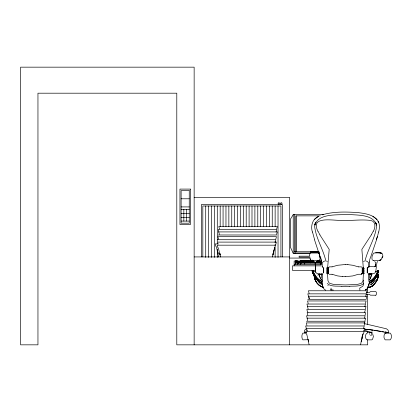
<?xml version="1.0" encoding="UTF-8"?>
<svg xmlns="http://www.w3.org/2000/svg" width="412" height="412" viewBox="0 0 412 412"><rect width="100%" height="100%" fill="white"/><g stroke="black" fill="none" stroke-linecap="round" stroke-linejoin="round"><path stroke-width="0.62" d="M367.257 267.615L367.247 272.924L367.257 267.615L368.503 267.44L368.555 266.43L374.364 266.785L375.317 266.415L374.915 266.605L375.492 264.983L375.548 262.542L374.699 261.512M369.554 333.468L369.554 332.53L371.578 332.53L371.578 334.662M385.869 333.674L385.869 332.53L387.455 332.53M363.688 280.114L363.678 284.162L362.812 286.227L359.712 288.086L359.933 290.208M217.917 252.082L217.907 253.967L218.72 256.975M219.931 253.344L220.41 257.031M308.3 339.596L308.289 341.481L309.103 344.489M327.463 273.13L327.973 280.793L328.992 282.725L329.873 283.379L333.782 284.471L345.544 284.944L357.25 284.471L361.118 283.379L361.988 282.725L362.993 280.793L363.472 273.13M368.421 280.114L368.513 273.898M368.622 267.058L368.658 262.918L367.324 261.429L366.139 261.043M218.056 252.618L218.02 253.823L216.336 246.592L215.873 246.428L215.193 243.914L218.623 243.914M220.075 253.88L220.039 255.085L218.355 247.859L217.886 247.689L217.212 245.176L275.783 245.176M378.386 271.41L377.85 273.686M306.497 332.525C303.515 334.204 303.86 330.084 305.828 329.059M369.512 261.97L369.348 267.048M327.55 268.552L329.198 249.389L319.892 234.912M309.433 255.898L309.855 253.864M378.474 274.567L378.041 277.451M378.314 274.505L377.114 279.98L377.325 279.279M331.063 288.086L331.016 290.208M364.352 329.095L372.839 330.125L384.715 332.227L385.405 332.046L388.537 332.824L388.166 330.239L386.482 328.802L364.115 323.569M375.538 264.37L375.353 266.25L375.492 264.983M378.407 271.539L378.041 273.115M378.417 274.567L378.164 276.323M369.332 262.011L369.672 259.987M378.721 232.09C379.457 228.49 380.049 224.442 378.092 221.095L378.767 222.537C375.353 214.74 365.49 213.591 358.054 212.602C346.044 211.794 333.643 211.428 321.983 214.889M319.47 259.076L319.264 259.9M272.955 255.085L274.639 247.859M273.563 252.01L274.696 247.128M361.932 338.262L362.931 333.936M378.304 276.153L377.315 279.573L378.242 276.895L378.381 274.799M364.991 261.167C367.653 249.028 375.45 238.306 376.599 225.807C374.086 214.152 357.966 215.358 348.815 214.456C338.844 215.332 316.56 212.463 314.665 226.662C316.143 238.775 323.296 249.327 325.882 261.167M377.984 277.091L378.329 274.964M369.791 259.498L370.028 258.52M295.713 261.718L295.353 263.613L295.713 261.718L297.649 261.718L297.891 262.629M297.773 264.051L298.133 262.599L300.312 262.599L300.678 264.051C303.103 261.337 296.851 262.779 301.038 262.588L314.825 262.599M304.911 262.599L304.545 264.051L304.185 262.599M320.279 264.051L320.639 262.599L321.607 262.599M321.005 264.051L321.365 262.465M295.353 262.732L295.713 260.734L297.165 260.734L297.407 261.62M295.353 263.896L295.713 262.465L298.618 262.588M300.07 262.253L300.312 260.734L301.764 260.734L302.006 261.62M302.49 262.253L302.732 260.734L304.185 260.734L304.427 261.62M304.787 262.732L305.153 260.734L306.605 260.734L306.847 261.62M307.208 262.732L307.573 260.734L309.026 260.734L309.268 261.62M310.839 260.734L310.478 262.732L310.839 260.734L312.291 260.734L312.656 262.732L312.291 260.734M319.552 260.734L319.913 262.732L319.552 260.734L318.1 260.734L317.734 262.732L317.976 261.177M295.353 263.68L295.713 262.248L298.133 262.408L295.713 262.408L295.353 264.051L295.713 262.248M377.644 235.741L378.628 231.93M298.376 262.629L298.618 261.718L300.07 261.718L300.312 262.629M300.796 262.629L301.038 261.718L302.49 261.718L302.732 262.629M303.217 262.629L303.459 261.718L304.911 261.718L305.153 262.629M305.637 262.629L305.879 261.718L307.331 261.718L307.573 262.629M308.058 262.629L308.3 261.718L309.752 261.718L309.994 262.629M310.478 262.629L310.72 261.718L312.172 261.718L312.414 262.629M312.893 262.629L313.135 261.718L314.588 261.718M317.734 262.629L317.976 261.718L319.429 261.718L319.671 262.629M320.155 262.629L320.397 261.718L321.365 261.718M276.679 228.974L277.353 226.461L218.782 226.461L219.462 228.974M276.066 232.049L276.746 229.536L218.175 229.536L218.849 232.049M276.596 234.428L277.276 231.915L218.705 231.915L219.385 234.428M275.793 239.161L276.467 236.648L217.897 236.648L218.576 239.161M275.18 242.235L275.86 239.722L217.289 239.722M273.027 254.559L273.671 250.898M275.716 244.615L276.39 242.102L217.819 242.102M272.579 257.031L273.058 253.344M366.314 293.287L366.994 290.774L308.423 290.774L309.098 293.287M365.707 296.362L366.386 293.849L307.81 293.849L308.49 296.362M366.237 298.741L366.917 296.233L308.346 296.233L309.021 298.741M365.429 303.474L366.108 300.961L307.537 300.961L308.212 303.474M364.821 306.549L365.501 304.035L306.925 304.035L307.604 306.549M365.351 308.933L366.031 306.42L307.46 306.42L308.135 308.933M365.042 315.226L365.722 312.713L307.151 312.713L307.826 315.226M364.435 318.301L365.109 315.788L306.538 315.788L307.218 318.301M364.965 320.68L365.645 318.167L307.069 318.167L307.749 320.68M364.357 323.755L365.032 321.242L306.461 321.242M364.156 325.413L364.836 322.9L306.265 322.9L306.94 325.413M363.549 328.488L364.223 325.974L305.653 325.974L306.332 328.488M361.231 341.414L362.045 338.406L362.035 336.522M360.624 344.489L361.427 340.224L361.432 341.481M295.353 262.063L295.713 260.734M299.951 262.063L300.312 260.734M302.49 261.62L302.732 260.734M304.911 261.62L305.153 260.734M307.331 261.62L307.573 260.734M313.135 261.177L312.893 262.732L313.259 260.734M370.3 258.144L376.568 239.676M369.538 279.949L371.021 276.792L371.48 274.021M377.881 277.523L376.856 280.32L377.881 277.611M370.764 277.559L371.48 274.088M377.315 279.573L377.964 277.899C376.496 282.673 372.922 287.72 367.355 287.519M377.505 274.588L377.634 274.263M373.329 231.209C375.584 227.764 375.965 221.342 370.815 220.466C360.953 219.174 350.942 220.966 341.023 220.353C333.509 220.78 309.881 215.533 317.894 231.209M368.168 286.227L367.123 288.714L365.233 290.228M370.584 278.064L368.889 280.649M312.348 260.039C311.07 261.285 322.261 260.502 317.626 260.26M377.191 279.655L374.832 283.451M378.082 271.07L378.376 270.689L377.516 273.789L375.147 278.265L372.623 280.953L369.394 283.059M323.492 214.606L293.226 214.606L290.424 219.246L290.424 247.241L293.226 253.334L310.617 253.334M376.65 280.881L375.214 282.931M375.044 280.428L375.332 279.959L372.948 283.034L374.148 281.782L371.068 284.749L372.603 283.461L370.022 284.831L368.364 285.047M371.31 234.912L361.875 249.389L363.399 269.17M378.108 271.029L378.36 270.694L377.443 273.97L375.09 278.347L373.231 280.428L368.771 283.327M367.828 286.937L368.364 286.113M312.327 251.99L312.739 252.721L312.327 251.99L310.663 251.99L311.029 252.762L310.566 251.938L318.842 251.923M312.893 252.721L314.577 252.69L314.165 251.964L312.487 251.99L312.914 252.69M314.67 252.721L316.349 252.69L315.937 251.964L314.258 251.99L314.686 252.69M318.914 251.964L316.056 251.964L316.468 252.69M317.698 251.99L318.126 252.69M317.786 251.99L318.219 252.69M374.663 277.024C376.032 275.046 377.289 272.878 377.773 270.499C376.753 274.964 373.36 279.671 368.956 281.715M376.805 271.369L377.727 270.36M314.31 219.534L318.564 216.346C312.425 218.88 310.432 226.137 312.409 232.09M376.872 271.276L377.701 270.354M311.652 252.355L311.822 252.139L311.503 252.242M382.073 257.953L382.903 256.202L382.511 253.9C380.245 251.923 376.599 252.865 373.869 253.076C372.149 254.858 371.485 257.49 372.221 259.9M377.763 261.471L376.934 262.511L375.708 271.802L374.688 273.166L372.16 273.97L368.24 273.959L368.235 273.583M374.353 277.405L371.742 280.006L368.9 281.798M384.947 333.267C383.67 335.064 383.5 338.324 385.225 339.859L390.19 339.859C391.9 338.314 391.9 334.662 390.19 333.123L385.225 333.123M363.734 283.466C359.944 287.03 354.001 285.794 349.247 286.325M375.775 295.244C376.805 294.353 376.748 292.505 375.79 291.567L370.398 291.644L369.317 292.525L366.623 292.551M361.355 274.263L362.117 273.64M366.732 333.267C365.032 334.843 365.032 338.134 366.732 339.709M328.343 273.743L328.312 268.001L329.039 267.424L327.195 267.424M308.125 339.709L302.83 339.859C301.553 338.051 301.553 334.925 302.83 333.123L306.492 333.123M382.089 257.448L382.516 256.81L381.249 259.457L380.544 260.039M371.5 335.363L370.486 335.363M364.275 312.172L364.744 312.002L365.418 309.489L306.847 309.489L307.527 312.002L307.991 312.172M375.414 271.74L376.316 271.23M369.26 283.585L373.447 280.696L375.935 277.647L372.551 281.489L368.972 283.724M294.529 253.334L295.219 252.968L319.037 252.968M373.231 285.588L369.729 287.241L372.731 285.825M304.324 332.808L304.648 332.705M379.998 260.276L380.93 259.828L379.57 260.461M369.569 287.025L372.458 285.717L374.544 283.755C372.675 285.866 370.12 287.519 367.236 287.638M363.508 261.429L364.368 261.043M369.559 274.531L370.898 273.97M324.718 261.043L323.538 261.429L322.21 262.918L322.246 267.058M362.158 268.547L364.223 268.274M362.158 270.19L364.223 269.922M362.158 271.827L364.223 271.554M363.25 273.197L361.401 273.743L364.223 273.743M332.046 266.863L337.624 265.271L345.251 264.535M386.281 332.057L384.813 332.031M362.127 269.103L363.25 268.82M362.127 268.001L363.744 267.728M362.127 268.547L363.25 268.274M362.127 269.649L363.744 269.376M362.127 270.19L363.25 269.922M362.127 270.736L363.25 270.463M362.127 271.281L363.744 271.008M362.127 271.827L363.25 271.554M362.127 272.383L363.25 272.111M362.127 272.924L363.744 272.651M345.194 276.689L352.837 275.922L358.373 274.263L361.412 274.263M371.542 332.834L372.227 332.7L371.356 332.046L370.954 332.227L364.007 330.172M349.185 286.325L341.893 286.325M302.367 260.992L313.177 260.997L294.142 261.012L294.142 265.864M322.745 273.959L318.842 273.97M194.145 197.322L289.6 197.322L289.6 344.839M181.115 198.785L189.247 198.785M181.115 206.917L189.247 206.917M181.115 209.353L189.247 209.353M181.115 213.468L189.247 213.468M320.366 215.862L295.976 215.862L295.976 251.737M181.115 217.588L189.247 217.588M181.115 221.084L189.247 221.084M218.097 234.989L276.668 234.989M294.529 214.606L294.529 251.737L318.991 251.737M312.76 252.69L311.075 252.721L319.305 252.747M316.447 252.721L319.326 252.69M318.342 253.334L319.733 253.334M309.551 256.182L299.117 256.182L299.117 257.165L310.128 257.165M319.228 256.182L320.397 256.182M194.145 256.923L289.6 256.923M319.228 257.165L320.397 257.165M289.6 258.067L310.082 258.067M319.686 258.067L320.963 258.067M321.437 261.002L318.26 261.002L321.458 260.992M295.713 261.296L297.165 261.296L297.165 260.734M300.312 261.296L301.764 261.296L301.764 260.734M302.732 261.296L304.185 261.296L304.185 260.734M305.153 261.296L306.605 261.296L306.605 260.734M307.573 261.296L309.026 261.296L309.026 260.734M310.839 261.296L312.291 261.296M318.1 261.296L319.552 261.296M316.04 261.718L317.008 261.718L317.25 262.629M297.531 261.785L299.828 261.785L299.828 262.187M301.646 261.785L302.851 261.785M304.061 261.785L305.271 261.785M306.482 261.785L307.692 261.785M309.118 261.785L310.354 261.785L310.354 262.913M312.172 261.785L313.45 261.785M317.008 261.785L318.404 261.785M319.645 261.785L320.881 261.785M295.713 262.161L297.649 262.161L297.649 261.718M314.588 262.161L313.135 262.161L313.135 261.718M316.04 262.161L317.008 262.161L317.008 261.718M321.365 262.161L320.397 262.161L320.397 261.718M312.656 262.248L311.204 262.248L312.656 262.408M314.588 262.248L313.62 262.248L314.588 262.408M316.04 262.248L317.492 262.248M319.913 262.248L318.461 262.248L319.913 262.408M316.04 262.408L317.492 262.408M298.741 262.583L295.713 262.588L297.891 262.599L298.133 263.567M306.008 262.583L304.427 262.465L305.879 262.588M308.583 262.583L306.847 262.465L308.3 262.588M313.377 262.583L309.268 262.465L310.72 262.588M316.061 262.599L320.397 262.599L320.763 264.051M321.566 263.768L295.229 263.768L295.229 262.866M347.81 264.638L352.837 265.271L358.435 266.863M294.142 264.725L321.803 264.725M321.272 265.864L292.469 265.864L292.469 270.385L315.51 270.385M329.08 266.863L332.103 266.863M358.373 266.863L361.412 266.863L362.117 267.486M326.737 267.728L328.312 268.001M326.737 268.274L328.343 268.547L327.2 268.274M326.737 268.82L327.473 268.82M363.034 268.82L364.223 268.82M326.737 269.376L328.312 269.649M326.737 269.922L328.343 270.19L327.2 269.922M326.737 270.463L327.473 270.463M363.034 270.463L364.223 270.463M326.737 271.008L328.312 271.281M326.737 271.554L328.343 271.827L327.2 271.554M326.737 272.111L327.473 272.111M363.034 272.111L364.223 272.111M326.737 272.651L328.343 272.924L327.2 272.924L327.2 273.197L328.426 273.563M326.737 273.197L327.473 273.197M363.034 273.197L364.223 273.197M363.034 273.47L362.158 273.47L362.158 273.743M326.737 273.743L327.473 273.743M329.08 274.263L332.103 274.263M317.585 275L318.826 275M332.046 274.263L337.624 275.922L342.64 276.524M314.335 277.899L314.979 279.573L314.474 278.543M307.733 299.303L366.304 299.303M364.759 328.354L306.183 328.354L306.863 330.867M305.575 331.428L364.146 331.428L363.472 333.941L363.003 334.106L361.319 341.337L361.283 340.132M305.524 332.53L306.343 332.53M306.255 333.941L306.719 334.106L308.403 341.337M367.102 339.859L371.804 339.859L372.515 339.426L373.416 336.491L372.515 333.555M365.995 294.297L369.322 294.328L370.383 295.167L375.806 295.244M375.569 252.752L381.6 253.143L379.885 252.834M341.836 286.325C337.031 285.794 331.037 287.061 327.221 283.466M345.194 264.535L347.872 264.638M373.287 260.538L372.85 260.575L378.87 260.616L379.596 260.353L379.56 260.039M369.672 273.846L372.16 273.97L369.945 273.748M364.141 329.034L373.184 330.038M342.583 276.524L345.251 276.689M365.815 289.502L367.01 289.615L365.485 289.471M330.527 289.76L333.329 290.043M370.079 332.7L363.374 330.769M380.714 331.294L374.426 330.233M381.878 331.495L383.629 331.794M318.332 273.898L316.416 273.166L315.587 271.802L315.206 262.593L315.587 271.802M327.767 285.629L328.271 285.748M327.2 270.463L328.312 270.736M327.2 272.111L328.312 272.383M327.2 272.651L328.312 272.924M327.2 268.82L328.312 269.103M321.803 274.917L318.929 273.779M388.542 332.808L388.186 332.705M323.317 287.463C319.269 286.191 315.891 282.735 314.716 278.667L315.283 279.975M326.489 261.043L327.355 261.429M322.22 286.762C319.218 285.737 316.823 283.255 315.494 280.412M322.642 287.241C318.79 285.928 315.726 282.55 314.68 278.625M321.89 283.585L318.522 281.489L315.005 277.647L317.595 280.696L321.978 283.626M322.163 281.715L318.806 279.609L316.869 277.724L314.14 273.625L312.79 270.442L314.037 273.434L316.292 277.024L318.873 279.645L321.767 281.551M321.844 283.044L317.822 280.428L315.896 278.347L313.377 273.97L312.142 270.705L313.99 275.283L316.092 278.6L318.548 281.036L321.751 283.059M322.519 284.831L319.923 283.461L318.358 281.782M314.135 271.23L315.772 272.188M372.865 216.346L377.011 219.534M310.2 259.045L310.978 260.039M325.635 290.228L323.739 288.714L322.689 286.227M322.143 280.649L320.284 278.064L318.94 274.021L320.078 277.564M323.307 287.195L322.55 286.113M318.589 253.102L319.408 254.106M321.453 279.949L320.284 278.064M313.007 270.602L312.801 270.354L313.105 270.766M310.679 259.828L310.009 258.654L310.452 259.457M321.391 279.594L321.169 279.171M315.438 252.319L315.072 252.247L315.329 252.314M294.529 251.737L295.219 252.968M313.341 273.867L313.197 273.604M315.123 279.98L314.557 278.625M312.384 271.827L312.507 272.105M312.708 272.559L312.991 273.182M369.765 334.498L369.909 334.822M312.559 271.724L312.142 270.694L312.533 271.668M314.572 278.543L314.979 279.573M314.474 239.676L320.531 258.144M314.552 239.501L312.481 231.93M317.25 261.177L317.492 262.732L317.132 260.734M319.496 256.171L319.228 254.94L319.367 255.512M300.07 262.599L300.436 264.051M297.165 262.599L297.531 264.051M309.093 297.114L309.51 298.875M307.074 329.827L307.352 331.001M319.228 254.94L319.573 256.516M371.979 330.414L372.098 331.088M322.467 266.528L322.493 267.44M322.519 284.162L322.344 273.898M363.41 269.752L363.466 272.662M321.484 273.692L321.499 278.095M369.379 273.692L369.384 278.095M367.695 287.633L367.695 292.772M367.695 294.06L367.695 324.27M367.695 331.984L367.695 333.267M367.695 339.694L367.695 344.839L176.794 344.839L176.794 93.194L37.956 93.194L37.956 344.839L20.6 344.839L20.6 67.161L194.145 67.161L194.145 344.839M321.365 260.734L321.365 261.296M320.036 261.785L320.036 262.913M319.429 261.718L319.429 262.161L317.976 262.161L317.976 261.718M313.135 262.588L311.688 262.588M312.172 261.718L312.172 262.161L310.72 262.161L310.72 261.718M309.752 261.718L309.752 262.161L308.3 262.161L308.3 261.718M307.331 261.718L307.331 262.161L305.879 262.161L305.879 261.718M304.911 261.718L304.911 262.161L303.459 262.161L303.459 261.718M302.49 261.718L302.49 262.161L301.038 262.161L301.038 261.718M300.07 261.718L300.07 262.161L298.618 262.161L298.618 261.718M296.074 215.862L296.074 251.737M295.229 261.785L295.229 262.583M293.226 214.606L293.226 253.334M282.369 256.923L282.369 204.553L201.38 204.553L201.38 256.923M280.922 256.923L280.922 206L202.822 206L202.822 256.923M278.028 206L278.028 257.423M275.134 206L275.134 226.569M275.134 241.355L275.134 242.637M275.134 244.568L275.134 257.423M272.244 206L272.244 226.569M269.35 206L269.35 226.569M266.456 206L266.456 226.569M263.567 206L263.567 226.569M260.672 206L260.672 226.569M257.783 206L257.783 226.569M254.889 206L254.889 226.569M251.995 206L251.995 226.569M249.106 206L249.106 226.569M246.211 206L246.211 226.569M243.317 206L243.317 226.569M240.428 206L240.428 226.569M237.533 206L237.533 226.569M234.639 206L234.639 226.569M231.75 206L231.75 226.569M228.856 206L228.856 226.569M225.967 206L225.967 226.569M223.072 206L223.072 226.569M220.178 206L220.178 226.569M217.289 206L217.289 243.925M217.289 249.064L217.289 257.423M214.395 206L214.395 257.423M211.5 206L211.5 257.423M208.611 206L208.611 257.423M205.717 206L205.717 257.423M186.543 209.353L186.543 221.084M183.84 209.353L183.84 221.084M319.954 234.871A104.772 95.543 85.5 0 1 317.961 231.173M373.277 231.178A104.777 97 -85.1 0 1 371.253 234.881M323.714 267.615L323.698 272.924L323.714 267.615M312.142 271.39L314.057 276.076L312.157 271.384M368.709 284.471L368.483 285.444L368.714 284.455M315.118 223.489L314.711 225.101L315.88 222.063L315.118 223.489M377.474 236.277L376.475 239.501L377.48 236.277M376.954 279.975L376.125 281.72L376.954 279.975M377.196 275.298L376.82 276.076L377.196 275.298M376.738 276.236L375.955 277.616L376.738 276.236M378.18 271.508L378.18 271.508M313.614 252.165L313.347 252.288L313.614 252.165M190.432 189.093L179.946 189.093L179.946 224.525L190.432 224.525L190.432 189.093M189.247 190.648L181.115 190.648L181.115 223.191L189.247 223.191L189.247 190.648M317.307 252.262L316.859 252.268L317.307 252.262M300.554 262.248L299.102 262.408L300.554 262.248M302.974 262.248L301.522 262.408L302.974 262.248M305.395 262.248L303.943 262.408L305.395 262.248M307.816 262.248L306.363 262.408L307.816 262.248M310.236 262.248L308.784 262.408L310.236 262.248M303.459 262.465L302.006 262.588L303.459 262.465M317.976 262.465L316.524 262.588L317.976 262.465M320.397 262.465L318.945 262.588L320.397 262.465M314.984 277.616L314.145 276.236L314.984 277.616M322.4 285.454L322.163 284.471L322.395 285.444M376.166 223.489L375.435 222.063L376.547 225.101L376.166 223.489M321.128 259.993L320.66 258.025L321.128 259.987M321.458 262.011L321.293 261.002L321.458 262.011M280.799 203.966A0.721 0.721 0 0 0 282.004 203.641A0.721 0.721 0 0 0 281.118 202.756A0.721 0.721 0 0 0 280.799 203.966M278.316 203.966A0.721 0.721 0 0 0 279.527 203.641A0.721 0.721 0 0 0 278.641 202.756A0.721 0.721 0 0 0 278.316 203.966"/></g></svg>
